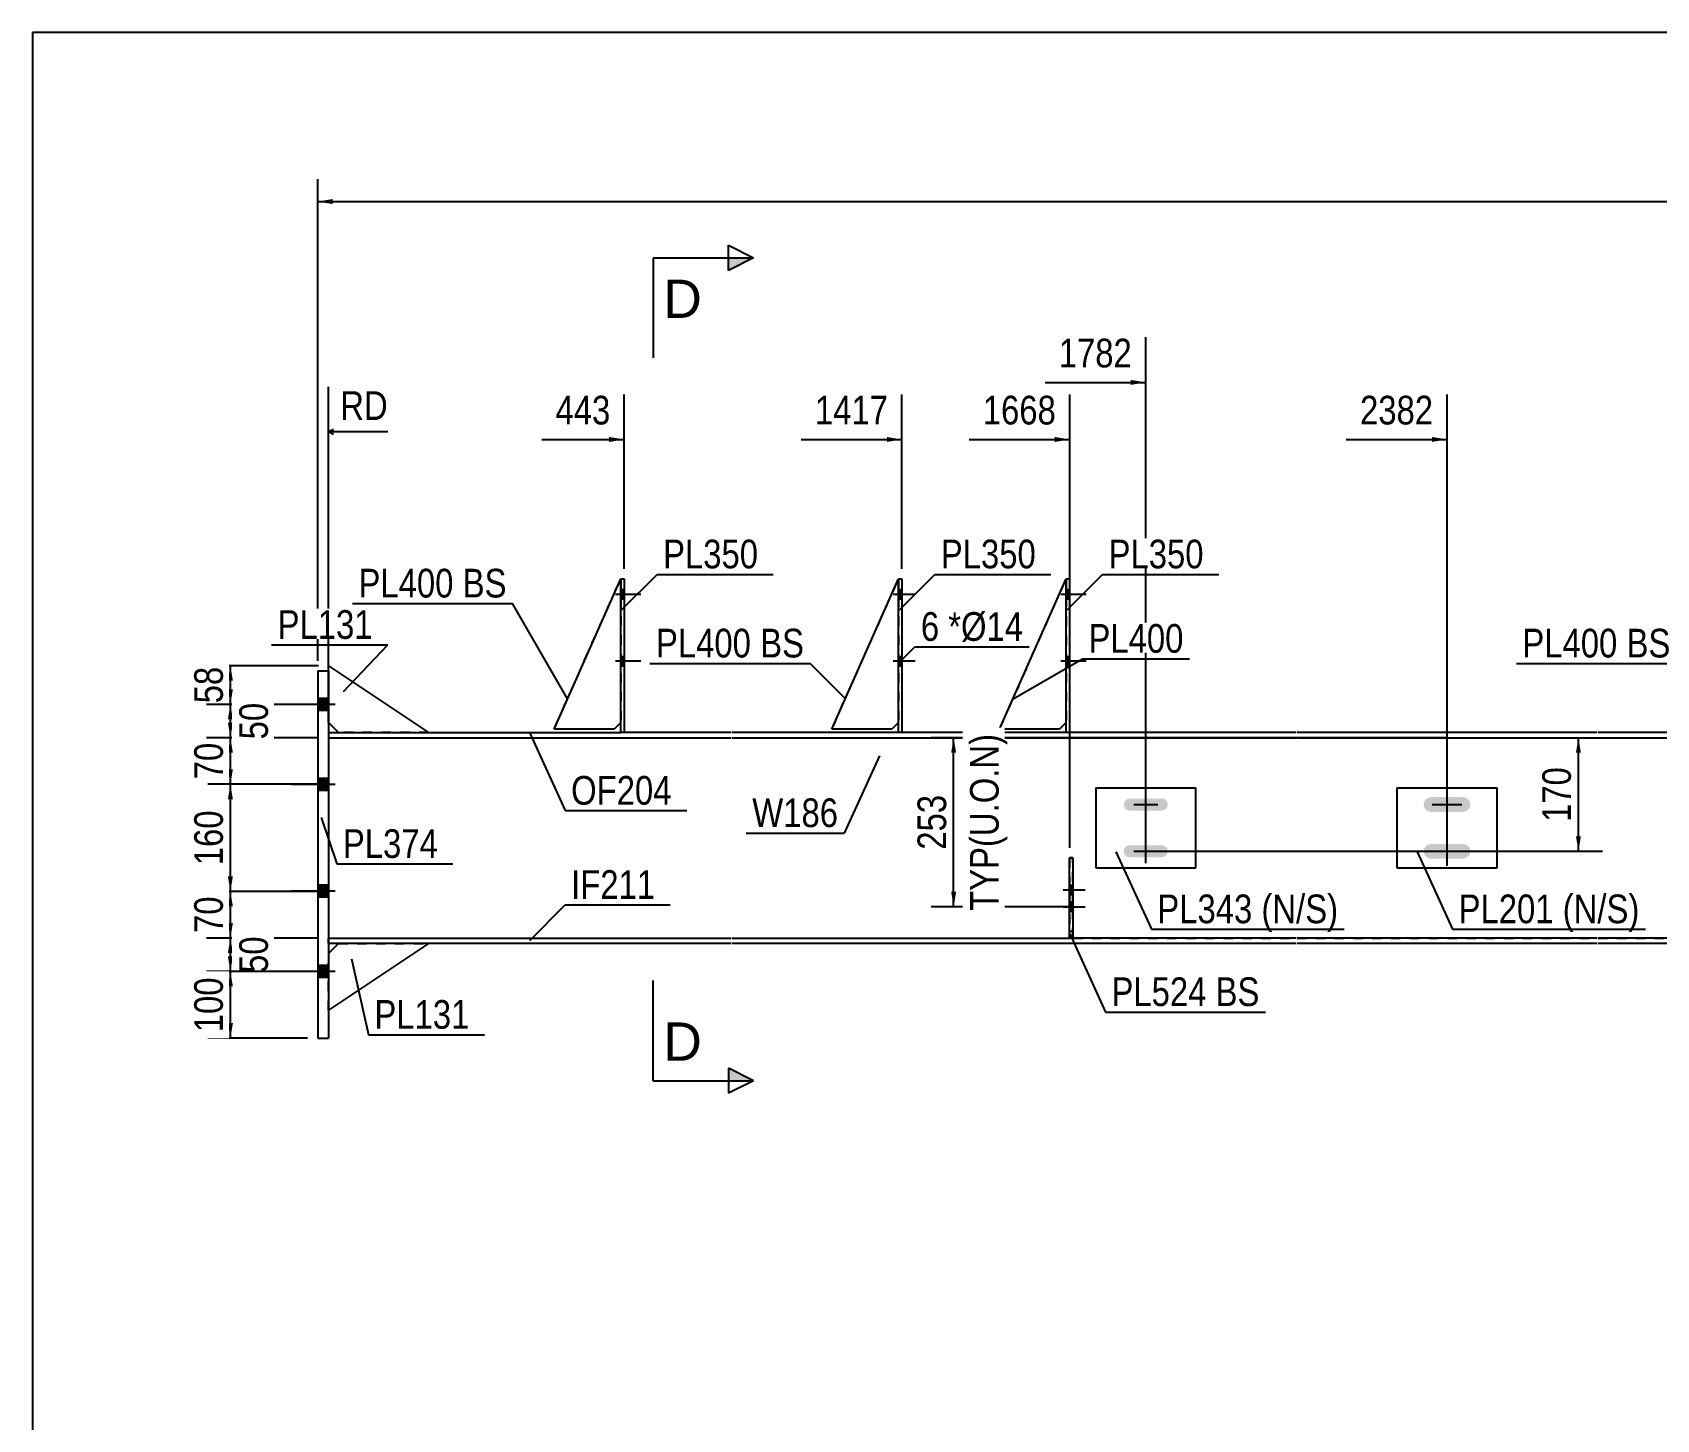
# Model space of a CAD drawing. Header units: millimetres. Extents: x -32 to 370, y -197 to 80.
# Drawn here: x -29.6 to 132.7, y -58.1 to 80.4 of the extents above; entities that cross this region are included whole.
import ezdxf

# ---------------------------------------------------------------- set-up
doc = ezdxf.new("R2010")
doc.units = ezdxf.units.MM
doc.linetypes.add('DXK_LINE_DOT1', pattern=[1.8814, 0.9407, -0.9407])
doc.linetypes.add('DXK_LINE_DOT2', pattern=[3.9198, 1.9599, -1.9599])
doc.styles.add('Arial', font='ARIAL.TTF', dxfattribs={"height": 0.2})
doc.styles.add('Arial Narrow', font='ARIALN.TTF', dxfattribs={"height": 0.2})

# ---------------------------------------------------------------- blocks, each defined once
blk = doc.blocks.new('Unknown-627306814-1201')
at = {"color": 5, "linetype": 'Continuous'}
for p, q in [((370.44, 80.43), (-29.56, 80.43)), ((-29.56, 80.43), (-29.56, -196.57))]:
    blk.add_line(p, q, dxfattribs=at)
blk = doc.blocks.new('Bolt-627306814-2146 - 1589')
at = {"linetype": 'Continuous'}
for points in [[(-1.07, 13.93), (-1.07, 12.73), (0, 12.73), (0, 13.93)], [(-1.07, 13.93), (-1.07, 12.73), (0, 12.73), (0, 13.93)], [(-1.07, 5.93), (-1.07, 4.73), (0, 4.73), (0, 5.93)], [(-1.07, 5.93), (-1.07, 4.73), (0, 4.73), (0, 5.93)], [(-1.07, -4.73), (-1.07, -5.93), (0, -5.93), (0, -4.73)], [(-1.07, -4.73), (-1.07, -5.93), (0, -5.93), (0, -4.73)], [(-1.07, -12.73), (-1.07, -13.93), (0, -13.93), (0, -12.73)], [(-1.07, -12.73), (-1.07, -13.93), (0, -13.93), (0, -12.73)]]:
    blk.add_hatch(color=3, dxfattribs=at).paths.add_polyline_path(points)
at = {"color": 3, "linetype": 'Continuous'}
for p, q in [((0.67, 13.33), (-3.67, 13.33)), ((0.67, 13.33), (-3.67, 13.33)), ((0, 13.93), (-1.07, 13.93)), ((0, 13.93), (-1.07, 13.93)), ((0, 12.73), (-1.07, 12.73)), ((0, 12.73), (-1.07, 12.73)), ((0.67, 5.33), (-3.67, 5.33)), ((0.67, 5.33), (-3.67, 5.33)), ((0, 5.93), (-1.07, 5.93)), ((0, 5.93), (-1.07, 5.93)), ((0, 4.73), (-1.07, 4.73)), ((0, 4.73), (-1.07, 4.73)), ((0, -4.73), (-1.07, -4.73)), ((0, -4.73), (-1.07, -4.73)), ((0.67, -5.33), (-3.67, -5.33)), ((0.67, -5.33), (-3.67, -5.33)), ((0, -5.93), (-1.07, -5.93)), ((0, -5.93), (-1.07, -5.93)), ((0, -12.73), (-1.07, -12.73)), ((0, -12.73), (-1.07, -12.73)), ((0.67, -13.33), (-3.67, -13.33)), ((0.67, -13.33), (-3.67, -13.33)), ((0, -13.93), (-1.07, -13.93)), ((0, -13.93), (-1.07, -13.93))]:
    blk.add_line(p, q, dxfattribs=at)
blk = doc.blocks.new('Part-627306814-1803 - 1589')
at = {"color": 7, "linetype": 'DXK_LINE_DOT1'}
for p, q in [((22.55, 10.87), (29.21, 25.87)), ((29.21, 25.87), (29.21, 11.53)), ((29.21, 11.53), (28.55, 10.87)), ((28.55, 10.87), (22.55, 10.87))]:
    blk.add_line(p, q, dxfattribs=at)
blk = doc.blocks.new('Part-627306814-1700 - 1589')
at = {"color": 2, "linetype": 'Continuous'}
for p, q in [((76.66, 5), (86.66, 5)), ((76.66, 5), (76.66, -3)), ((86.66, -3), (86.66, 5)), ((76.66, -3), (86.66, -3))]:
    blk.add_line(p, q, dxfattribs=at)
blk = doc.blocks.new('Part-627306814-2029 - 1589')
at = {"color": 2, "linetype": 'Continuous'}
for p, q in [((22.55, 10.87), (29.21, 25.87)), ((29.21, 11.53), (28.55, 10.87)), ((28.55, 10.87), (22.55, 10.87))]:
    blk.add_line(p, q, dxfattribs=at)
blk = doc.blocks.new('Part-627306814-1771 - 1589')
at = {"color": 2, "linetype": 'Continuous'}
for p, q in [((106.76, 5), (116.76, 5)), ((106.76, 5), (106.76, -3)), ((116.76, -3), (116.76, 5)), ((106.76, -3), (116.76, -3))]:
    blk.add_line(p, q, dxfattribs=at)
blk = doc.blocks.new('Part-627306814-1776 - 1589')
at = {"color": 2, "linetype": 'Continuous'}
for p, q in [((0, -10), (40.2, -10)), ((40.2, -10.53), (0, -10.53)), ((40.3, -10), (74.06, -10)), ((96.66, -10.53), (40.3, -10.53)), ((96.66, -10), (74.39, -10)), ((126.76, -10), (96.76, -10)), ((126.76, -10.53), (96.76, -10.53)), ((150.98, -10), (126.86, -10)), ((150.96, -10.53), (126.86, -10.53))]:
    blk.add_line(p, q, dxfattribs=at)
at = {"color": 7, "linetype": 'DXK_LINE_DOT1'}
for p, q in [((0, -10.53), (0, -10)), ((74.39, -10), (74.06, -10))]:
    blk.add_line(p, q, dxfattribs=at)
blk = doc.blocks.new('Bolt-627306814-2147 - 1589')
at = {"linetype": 'Continuous'}
for points in [[(113.88, 2.81), (114.04, 3.05), (114.09, 3.33), (114.04, 3.61), (113.88, 3.85), (113.64, 4.01), (113.36, 4.07), (110.16, 4.07), (109.88, 4.01), (109.64, 3.85), (109.48, 3.61), (109.43, 3.33), (109.48, 3.05), (109.64, 2.81), (109.88, 2.66), (110.16, 2.6), (113.36, 2.6), (113.64, 2.66)], [(113.88, -1.85), (114.04, -1.61), (114.09, -1.33), (114.04, -1.05), (113.88, -0.82), (113.64, -0.66), (113.36, -0.6), (110.16, -0.6), (109.88, -0.66), (109.64, -0.82), (109.48, -1.05), (109.43, -1.33), (109.48, -1.61), (109.64, -1.85), (109.88, -2.01), (110.16, -2.07), (113.36, -2.07), (113.64, -2.01)]]:
    blk.add_hatch(color=3, dxfattribs=at).paths.add_polyline_path(points)
at = {"color": 3, "linetype": 'Continuous'}
for p, q in [((110.29, 3.33), (113.23, 3.33)), ((111.76, 1.87), (111.76, 4.8)), ((111.76, -2.8), (111.76, 0.13)), ((110.29, -1.33), (113.23, -1.33))]:
    blk.add_line(p, q, dxfattribs=at)
blk = doc.blocks.new('Part-627306814-1781 - 1589')
at = {"color": 2, "linetype": 'Continuous'}
for p, q in [((0, 10.53), (29.21, 10.53)), ((0, 10), (40.2, 10)), ((40.2, 10.53), (29.55, 10.53)), ((56.97, 10.53), (40.3, 10.53)), ((40.3, 10), (96.66, 10)), ((73.72, 10.53), (57.3, 10.53)), ((96.66, 10.53), (74.06, 10.53)), ((126.76, 10.53), (96.76, 10.53)), ((96.76, 10), (126.76, 10)), ((143.53, 10.53), (126.86, 10.53)), ((126.86, 10), (170.98, 10))]:
    blk.add_line(p, q, dxfattribs=at)
at = {"color": 7, "linetype": 'DXK_LINE_DOT1'}
for p, q in [((0, 10.53), (0, 10)), ((29.55, 10.53), (29.21, 10.53)), ((57.3, 10.53), (56.97, 10.53)), ((74.06, 10.53), (73.72, 10.53))]:
    blk.add_line(p, q, dxfattribs=at)
blk = doc.blocks.new('Part-627306814-1894 - 1589')
at = {"color": 7, "linetype": 'DXK_LINE_DOT1'}
for p, q in [((67.06, 10.87), (73.72, 25.87)), ((73.72, 25.87), (73.72, 11.53)), ((73.72, 11.53), (73.06, 10.87)), ((73.06, 10.87), (67.06, 10.87))]:
    blk.add_line(p, q, dxfattribs=at)
blk = doc.blocks.new('Part-627306814-1889 - 1589')
at = {"color": 2, "linetype": 'Continuous'}
for p, q in [((73.72, 10.53), (73.72, 25.87)), ((73.72, 25.87), (74.06, 25.87)), ((74.06, 25.87), (74.06, 10.53)), ((74.06, 10.53), (73.72, 10.53))]:
    blk.add_line(p, q, dxfattribs=at)
blk = doc.blocks.new('Part-627306814-2044 - 1589')
at = {"color": 2, "linetype": 'Continuous'}
for p, q in [((67.06, 10.87), (73.72, 25.87)), ((73.72, 11.53), (73.06, 10.87)), ((73.06, 10.87), (67.06, 10.87))]:
    blk.add_line(p, q, dxfattribs=at)
blk = doc.blocks.new('Part-627306814-1980 - 1589')
at = {"color": 7, "linetype": 'DXK_LINE_DOT1'}
for p, q in [((50.3, 10.87), (56.97, 25.87)), ((56.97, 25.87), (56.97, 11.53)), ((56.97, 11.53), (56.3, 10.87)), ((56.3, 10.87), (50.3, 10.87))]:
    blk.add_line(p, q, dxfattribs=at)
blk = doc.blocks.new('Part-627306814-1916 - 1589')
at = {"color": 7, "linetype": 'DXK_LINE_DOT1'}
for p, q in [((74.06, -2), (74.06, -10)), ((74.39, -2), (74.06, -2)), ((74.39, -10), (74.39, -2)), ((74.06, -9.33), (74.39, -9.33))]:
    blk.add_line(p, q, dxfattribs=at)
blk = doc.blocks.new('Part-627306814-1938 - 1589')
at = {"color": 2, "linetype": 'Continuous'}
for p, q in [((74.06, -10), (74.06, -2)), ((74.06, -2), (74.39, -2)), ((74.39, -2), (74.39, -10)), ((74.39, -10), (74.06, -10))]:
    blk.add_line(p, q, dxfattribs=at)
blk = doc.blocks.new('Bolt-627306814-2139 - 1589')
at = {"linetype": 'Continuous'}
for points in [[(57.3, 23.87), (57.3, 24.8), (56.97, 24.8), (56.97, 23.87)], [(57.3, 23.87), (57.3, 24.8), (56.97, 24.8), (56.97, 23.87)], [(57.3, 23.87), (57.3, 24.8), (56.97, 24.8), (56.97, 23.87)], [(57.3, 17.2), (57.3, 18.13), (56.97, 18.13), (56.97, 17.2)], [(57.3, 17.2), (57.3, 18.13), (56.97, 18.13), (56.97, 17.2)], [(57.3, 17.2), (57.3, 18.13), (56.97, 18.13), (56.97, 17.2)]]:
    blk.add_hatch(color=3, dxfattribs=at).paths.add_polyline_path(points)
at = {"color": 3, "linetype": 'Continuous'}
for p, q in [((56.97, 24.8), (57.3, 24.8)), ((56.97, 24.8), (57.3, 24.8)), ((56.97, 24.8), (57.3, 24.8)), ((56.43, 24.33), (58.63, 24.33)), ((56.43, 24.33), (58.63, 24.33)), ((56.43, 24.33), (58.63, 24.33)), ((56.97, 23.87), (57.3, 23.87)), ((56.97, 23.87), (57.3, 23.87)), ((56.97, 23.87), (57.3, 23.87)), ((56.97, 18.13), (57.3, 18.13)), ((56.97, 18.13), (57.3, 18.13)), ((56.97, 18.13), (57.3, 18.13)), ((56.43, 17.67), (58.63, 17.67)), ((56.43, 17.67), (58.63, 17.67)), ((56.43, 17.67), (58.63, 17.67)), ((56.97, 17.2), (57.3, 17.2)), ((56.97, 17.2), (57.3, 17.2)), ((56.97, 17.2), (57.3, 17.2))]:
    blk.add_line(p, q, dxfattribs=at)
blk = doc.blocks.new('Bolt-627306814-2138 - 1589')
at = {"linetype": 'Continuous'}
for points in [[(29.55, 23.87), (29.55, 24.8), (29.21, 24.8), (29.21, 23.87)], [(29.55, 23.87), (29.55, 24.8), (29.21, 24.8), (29.21, 23.87)], [(29.55, 23.87), (29.55, 24.8), (29.21, 24.8), (29.21, 23.87)], [(29.55, 17.2), (29.55, 18.13), (29.21, 18.13), (29.21, 17.2)], [(29.55, 17.2), (29.55, 18.13), (29.21, 18.13), (29.21, 17.2)], [(29.55, 17.2), (29.55, 18.13), (29.21, 18.13), (29.21, 17.2)]]:
    blk.add_hatch(color=3, dxfattribs=at).paths.add_polyline_path(points)
at = {"color": 3, "linetype": 'Continuous'}
for p, q in [((29.21, 24.8), (29.55, 24.8)), ((29.21, 24.8), (29.55, 24.8)), ((29.21, 24.8), (29.55, 24.8)), ((28.68, 24.33), (31.21, 24.33)), ((28.68, 24.33), (31.21, 24.33)), ((28.68, 24.33), (31.21, 24.33)), ((29.21, 23.87), (29.55, 23.87)), ((29.21, 23.87), (29.55, 23.87)), ((29.21, 23.87), (29.55, 23.87)), ((29.21, 18.13), (29.55, 18.13)), ((29.21, 18.13), (29.55, 18.13)), ((29.21, 18.13), (29.55, 18.13)), ((28.68, 17.67), (31.21, 17.67)), ((28.68, 17.67), (31.21, 17.67)), ((28.68, 17.67), (31.21, 17.67)), ((29.21, 17.2), (29.55, 17.2)), ((29.21, 17.2), (29.55, 17.2)), ((29.21, 17.2), (29.55, 17.2))]:
    blk.add_line(p, q, dxfattribs=at)
blk = doc.blocks.new('Bolt-627306814-2150 - 1589')
at = {"linetype": 'Continuous'}
for points in [[(74.06, 23.87), (74.06, 24.8), (73.72, 24.8), (73.72, 23.87)], [(74.06, 23.87), (74.06, 24.8), (73.72, 24.8), (73.72, 23.87)], [(74.06, 23.87), (74.06, 24.8), (73.72, 24.8), (73.72, 23.87)], [(74.06, 17.2), (74.06, 18.13), (73.72, 18.13), (73.72, 17.2)], [(74.06, 17.2), (74.06, 18.13), (73.72, 18.13), (73.72, 17.2)], [(74.06, 17.2), (74.06, 18.13), (73.72, 18.13), (73.72, 17.2)]]:
    blk.add_hatch(color=3, dxfattribs=at).paths.add_polyline_path(points)
at = {"color": 3, "linetype": 'Continuous'}
for p, q in [((73.72, 24.8), (74.06, 24.8)), ((73.72, 24.8), (74.06, 24.8)), ((73.72, 24.8), (74.06, 24.8)), ((73.19, 24.33), (75.72, 24.33)), ((73.19, 24.33), (75.72, 24.33)), ((73.19, 24.33), (75.72, 24.33)), ((73.72, 23.87), (74.06, 23.87)), ((73.72, 23.87), (74.06, 23.87)), ((73.72, 23.87), (74.06, 23.87)), ((73.72, 18.13), (74.06, 18.13)), ((73.72, 18.13), (74.06, 18.13)), ((73.72, 18.13), (74.06, 18.13)), ((73.19, 17.67), (75.72, 17.67)), ((73.19, 17.67), (75.72, 17.67)), ((73.19, 17.67), (75.72, 17.67)), ((73.72, 17.2), (74.06, 17.2)), ((73.72, 17.2), (74.06, 17.2)), ((73.72, 17.2), (74.06, 17.2))]:
    blk.add_line(p, q, dxfattribs=at)
blk = doc.blocks.new('Bolt-627306814-2151 - 1589')
at = {"color": 3, "linetype": 'DXK_LINE_DOT2'}
for p, q in [((74.06, -4.71), (74.39, -4.71)), ((73.42, -5.18), (75.62, -5.18)), ((74.06, -5.64), (74.39, -5.64)), ((74.06, -6.4), (74.39, -6.4)), ((73.42, -6.87), (75.62, -6.87)), ((74.06, -7.33), (74.39, -7.33))]:
    blk.add_line(p, q, dxfattribs=at)
blk = doc.blocks.new('Bolt-627306814-2152 - 1589')
at = {"linetype": 'Continuous'}
for points in [[(74.06, -4.71), (74.06, -5.64), (74.39, -5.64), (74.39, -4.71)], [(74.06, -6.4), (74.06, -7.33), (74.39, -7.33), (74.39, -6.4)]]:
    blk.add_hatch(color=3, dxfattribs=at).paths.add_polyline_path(points)
at = {"color": 3, "linetype": 'Continuous'}
for p, q in [((74.06, -4.71), (74.39, -4.71)), ((73.42, -5.18), (75.62, -5.18)), ((74.06, -5.64), (74.39, -5.64)), ((74.06, -6.4), (74.39, -6.4)), ((73.42, -6.87), (75.62, -6.87)), ((74.06, -7.33), (74.39, -7.33))]:
    blk.add_line(p, q, dxfattribs=at)
blk = doc.blocks.new('Bolt-627306814-2153 - 1589')
at = {"linetype": 'Continuous'}
for points in [[(83.69, 2.91), (83.82, 3.1), (83.86, 3.33), (83.82, 3.56), (83.69, 3.76), (83.49, 3.89), (83.26, 3.93), (80.06, 3.93), (79.83, 3.89), (79.64, 3.76), (79.51, 3.56), (79.46, 3.33), (79.51, 3.1), (79.64, 2.91), (79.83, 2.78), (80.06, 2.73), (83.26, 2.73), (83.49, 2.78)], [(83.69, -1.76), (83.82, -1.56), (83.86, -1.33), (83.82, -1.1), (83.69, -0.91), (83.49, -0.78), (83.26, -0.73), (80.06, -0.73), (79.83, -0.78), (79.64, -0.91), (79.51, -1.1), (79.46, -1.33), (79.51, -1.56), (79.64, -1.76), (79.83, -1.89), (80.06, -1.93), (83.26, -1.93), (83.49, -1.89)]]:
    blk.add_hatch(color=3, dxfattribs=at).paths.add_polyline_path(points)
at = {"color": 3, "linetype": 'Continuous'}
for p, q in [((80.46, 3.33), (82.86, 3.33)), ((81.66, 2.13), (81.66, 4.53)), ((80.46, -1.33), (82.86, -1.33)), ((81.66, -2.53), (81.66, -0.13))]:
    blk.add_line(p, q, dxfattribs=at)
blk = doc.blocks.new('Part-627306814-2322 - 1589')
at = {"color": 2, "linetype": 'Continuous'}
for p, q in [((29.21, 10.53), (29.21, 25.87)), ((29.21, 25.87), (29.55, 25.87)), ((29.55, 25.87), (29.55, 10.53)), ((29.55, 10.53), (29.21, 10.53))]:
    blk.add_line(p, q, dxfattribs=at)
blk = doc.blocks.new('Part-627306814-2206 - 1589')
at = {"color": 7, "linetype": 'DXK_LINE_DOT1'}
for p, q in [((0, 10), (0, -10)), ((0, 10), (40.2, 10)), ((40.3, 10), (96.66, 10)), ((96.76, 10), (126.76, 10)), ((126.86, 10), (150.98, 10)), ((150.98, 10), (150.98, -10)), ((0, -10), (40.2, -10)), ((40.3, -10), (74.06, -10)), ((74.39, -10), (96.66, -10)), ((96.76, -10), (126.76, -10)), ((126.86, -10), (150.98, -10))]:
    blk.add_line(p, q, dxfattribs=at)
blk = doc.blocks.new('Part-627306814-2211 - 1589')
at = {"color": 2, "linetype": 'Continuous'}
for p, q in [((50.3, 10.87), (56.97, 25.87)), ((56.97, 11.53), (56.3, 10.87)), ((56.3, 10.87), (50.3, 10.87))]:
    blk.add_line(p, q, dxfattribs=at)
blk = doc.blocks.new('Part-627306814-2243 - 1589')
at = {"color": 2, "linetype": 'Continuous'}
for p, q in [((10, -10.53), (0, -17.2)), ((0, -11.53), (1, -10.53))]:
    blk.add_line(p, q, dxfattribs=at)
at = {"color": 7, "linetype": 'DXK_LINE_DOT1'}
for p, q in [((1, -10.53), (10, -10.53)), ((0, -17.2), (0, -11.53))]:
    blk.add_line(p, q, dxfattribs=at)
blk = doc.blocks.new('Part-627306814-2248 - 1589')
at = {"color": 2, "linetype": 'Continuous'}
for p, q in [((0, 16.67), (0, 17.2)), ((0, 17.2), (10, 10.53)), ((0, 11.53), (1, 10.53))]:
    blk.add_line(p, q, dxfattribs=at)
at = {"color": 7, "linetype": 'DXK_LINE_DOT1'}
for p, q in [((0, 16.67), (0, 11.53)), ((10, 10.53), (1, 10.53))]:
    blk.add_line(p, q, dxfattribs=at)
blk = doc.blocks.new('Part-627306814-2270 - 1589')
at = {"color": 2, "linetype": 'Continuous'}
for p, q in [((-1.07, 16.67), (0, 16.67)), ((-1.07, 16.67), (-1.07, -20)), ((0, 16.67), (0, -20)), ((-1.07, -20), (0, -20))]:
    blk.add_line(p, q, dxfattribs=at)
blk = doc.blocks.new('Part-627306814-2317 - 1589')
at = {"color": 2, "linetype": 'Continuous'}
for p, q in [((56.97, 10.53), (56.97, 25.87)), ((56.97, 25.87), (57.3, 25.87)), ((57.3, 25.87), (57.3, 10.53)), ((57.3, 10.53), (56.97, 10.53))]:
    blk.add_line(p, q, dxfattribs=at)
blk = doc.blocks.new('StraightDimension-627306814-4852 - 1589')
at = {"linetype": 'Continuous'}
blk.add_hatch(color=7, dxfattribs=at).paths.add_polyline_path([(28.05, 40.04), (29.55, 39.79), (28.05, 39.54)])
at = {"color": 7, "linetype": 'Continuous'}
for p, q in [((29.55, 26.87), (29.55, 44.29)), ((21.31, 39.79), (29.55, 39.79))]:
    blk.add_line(p, q, dxfattribs=at)
at = {"color": 0, "linetype": 'Continuous'}
blk.add_wipeout([(6.53, 41.14), (6.53, 45.34), (0.59, 45.34), (0.59, 41.14)], dxfattribs=at)
at = {"color": 7, "linetype": 'Continuous'}
for p, q in [((0, 11.53), (0, 45.04)), ((0.5, 40.79), (0, 40.54)), ((0.5, 40.29), (0, 40.54)), ((5.93, 40.54), (0, 40.54))]:
    blk.add_line(p, q, dxfattribs=at)
at = {"color": 3, "linetype": 'Continuous', "style": 'Arial Narrow'}
blk.add_text('RD', height=2.863, dxfattribs=at).set_placement((1.19, 41.74))
at = {"color": 0}
blk.add_wipeout([(28.77, 40.69), (28.77, 44.89), (22.09, 44.89), (22.09, 40.69)], dxfattribs=at)
at = {"color": 3, "style": 'Arial Narrow'}
blk.add_text('443', height=2.863, dxfattribs=at).set_placement((22.69, 41.29))
blk = doc.blocks.new('StraightDimension-627306814-4849 - 1589')
at = {"linetype": 'Continuous'}
blk.add_hatch(color=7, dxfattribs=at).paths.add_polyline_path([(80.16, 45.74), (81.66, 45.49), (80.16, 45.24)])
at = {"color": 7, "linetype": 'Continuous'}
for p, q in [((81.66, -0.33), (81.66, 49.99)), ((71.6, 45.49), (81.66, 45.49))]:
    blk.add_line(p, q, dxfattribs=at)
at = {"color": 0}
blk.add_wipeout([(80.89, 46.39), (80.89, 50.59), (72.37, 50.59), (72.37, 46.39)], dxfattribs=at)
at = {"color": 3, "style": 'Arial Narrow'}
blk.add_text('1782', height=2.863, dxfattribs=at).set_placement((72.97, 46.99))
blk = doc.blocks.new('StraightDimension-627306814-2372 - 1589')
at = {"linetype": 'Continuous'}
for points in [[(-10.04, 8.5), (-9.79, 10), (-9.54, 8.5)], [(-9.54, 6.86), (-9.79, 5.36), (-10.04, 6.86)]]:
    blk.add_hatch(color=7, dxfattribs=at).paths.add_polyline_path(points)
at = {"color": 7, "linetype": 'Continuous'}
for p, q in [((-1, 10), (-12.04, 10)), ((-9.79, 5.36), (-9.79, 10)), ((-1, 5.36), (-12.04, 5.36))]:
    blk.add_line(p, q, dxfattribs=at)
at = {"color": 0}
blk.add_wipeout([(-9.94, 10.11), (-14.14, 10.11), (-14.14, 5.25), (-9.94, 5.25)], dxfattribs=at)
at = {"color": 3, "style": 'Arial Narrow'}
blk.add_text('70', height=2.863, rotation=90.0002, dxfattribs=at).set_placement((-10.54, 5.85))
blk = doc.blocks.new('StraightDimension-627306814-2355 - 1589')
at = {"linetype": 'Continuous'}
for points in [[(-10.04, 15.7), (-9.79, 17.2), (-9.54, 15.7)], [(-9.54, 14.83), (-9.79, 13.33), (-10.04, 14.83)]]:
    blk.add_hatch(color=7, dxfattribs=at).paths.add_polyline_path(points)
at = {"color": 7, "linetype": 'Continuous'}
for p, q in [((-1, 17.2), (-12.04, 17.2)), ((-9.79, 13.33), (-9.79, 17.2)), ((-2.07, 13.33), (-12.04, 13.33))]:
    blk.add_line(p, q, dxfattribs=at)
at = {"color": 0}
blk.add_wipeout([(-9.94, 17.69), (-14.14, 17.69), (-14.14, 12.84), (-9.94, 12.84)], dxfattribs=at)
at = {"color": 3, "style": 'Arial Narrow'}
blk.add_text('58', height=2.863, rotation=90.0002, dxfattribs=at).set_placement((-10.54, 13.44))
blk = doc.blocks.new('StraightDimension-627306814-2363 - 1589')
at = {"linetype": 'Continuous'}
for points in [[(-10.04, 11.83), (-9.79, 13.33), (-9.54, 11.83)], [(-9.54, 11.5), (-9.79, 10), (-10.04, 11.5)]]:
    blk.add_hatch(color=7, dxfattribs=at).paths.add_polyline_path(points)
at = {"color": 7, "linetype": 'Continuous'}
for p, q in [((-2.07, 13.33), (-12.19, 13.33)), ((-9.79, 10), (-9.79, 13.33)), ((-1, 10), (-12.19, 10))]:
    blk.add_line(p, q, dxfattribs=at)
at = {"color": 0}
blk.add_wipeout([(-5.44, 14.09), (-9.64, 14.09), (-9.64, 9.24), (-5.44, 9.24)], dxfattribs=at)
at = {"color": 3, "style": 'Arial Narrow'}
blk.add_text('50', height=2.863, rotation=90.0002, dxfattribs=at).set_placement((-6.04, 9.84))
blk = doc.blocks.new('StraightDimension-627306814-2380 - 1589')
at = {"linetype": 'Continuous'}
for points in [[(-10.04, 3.86), (-9.79, 5.36), (-9.54, 3.86)], [(-9.54, -3.84), (-9.79, -5.34), (-10.04, -3.84)]]:
    blk.add_hatch(color=7, dxfattribs=at).paths.add_polyline_path(points)
at = {"color": 7, "linetype": 'Continuous'}
for p, q in [((-1, 5.36), (-12.04, 5.36)), ((-9.79, -5.34), (-9.79, 5.36)), ((-1, -5.34), (-12.04, -5.34))]:
    blk.add_line(p, q, dxfattribs=at)
at = {"color": 0}
blk.add_wipeout([(-9.94, 3.35), (-14.14, 3.35), (-14.14, -3.33), (-9.94, -3.33)], dxfattribs=at)
at = {"color": 3, "style": 'Arial Narrow'}
blk.add_text('160', height=2.863, rotation=90.0002, dxfattribs=at).set_placement((-10.54, -2.73))
blk = doc.blocks.new('StraightDimension-627306814-2387 - 1589')
at = {"linetype": 'Continuous'}
for points in [[(-10.04, -6.84), (-9.79, -5.34), (-9.54, -6.84)], [(-9.54, -8.5), (-9.79, -10), (-10.04, -8.5)]]:
    blk.add_hatch(color=7, dxfattribs=at).paths.add_polyline_path(points)
at = {"color": 7, "linetype": 'Continuous'}
for p, q in [((-1, -5.34), (-12.04, -5.34)), ((-9.79, -10), (-9.79, -5.34)), ((-1, -10), (-12.04, -10))]:
    blk.add_line(p, q, dxfattribs=at)
at = {"color": 0}
blk.add_wipeout([(-9.94, -5.24), (-14.14, -5.24), (-14.14, -10.1), (-9.94, -10.1)], dxfattribs=at)
at = {"color": 3, "style": 'Arial Narrow'}
blk.add_text('70', height=2.863, rotation=90.0002, dxfattribs=at).set_placement((-10.54, -9.5))
blk = doc.blocks.new('StraightDimension-627306814-2393 - 1589')
at = {"linetype": 'Continuous'}
for points in [[(-10.04, -11.5), (-9.79, -10), (-9.54, -11.5)], [(-9.54, -11.83), (-9.79, -13.33), (-10.04, -11.83)]]:
    blk.add_hatch(color=7, dxfattribs=at).paths.add_polyline_path(points)
at = {"color": 7, "linetype": 'Continuous'}
for p, q in [((-1, -10), (-12.19, -10)), ((-9.79, -13.33), (-9.79, -10)), ((-2.07, -13.33), (-12.19, -13.33))]:
    blk.add_line(p, q, dxfattribs=at)
at = {"color": 0}
blk.add_wipeout([(-5.44, -9.24), (-9.64, -9.24), (-9.64, -14.09), (-5.44, -14.09)], dxfattribs=at)
at = {"color": 3, "style": 'Arial Narrow'}
blk.add_text('50', height=2.863, rotation=90.0002, dxfattribs=at).set_placement((-6.04, -13.49))
blk = doc.blocks.new('StraightDimension-627306814-2409 - 1589')
at = {"linetype": 'Continuous'}
for points in [[(-10.04, -14.83), (-9.79, -13.33), (-9.54, -14.83)], [(-9.54, -18.5), (-9.79, -20), (-10.04, -18.5)]]:
    blk.add_hatch(color=7, dxfattribs=at).paths.add_polyline_path(points)
at = {"color": 7, "linetype": 'Continuous'}
for p, q in [((-2.07, -13.33), (-12.04, -13.33)), ((-9.79, -20), (-9.79, -13.33)), ((-2.07, -20), (-12.04, -20))]:
    blk.add_line(p, q, dxfattribs=at)
at = {"color": 0}
blk.add_wipeout([(-9.94, -13.32), (-14.14, -13.32), (-14.14, -20.01), (-9.94, -20.01)], dxfattribs=at)
at = {"color": 3, "style": 'Arial Narrow'}
blk.add_text('100', height=2.863, rotation=90.0002, dxfattribs=at).set_placement((-10.54, -19.41))
blk = doc.blocks.new('StraightDimension-627306814-2818 - 1589')
at = {"linetype": 'Continuous'}
for points in [[(124.64, 8.5), (124.89, 10), (125.14, 8.5)], [(125.14, 0.17), (124.89, -1.33), (124.64, 0.17)]]:
    blk.add_hatch(color=7, dxfattribs=at).paths.add_polyline_path(points)
at = {"color": 7, "linetype": 'Continuous'}
for p, q in [((117.21, 10), (127.29, 10)), ((124.89, -1.33), (124.89, 10)), ((82.66, -1.33), (127.29, -1.33))]:
    blk.add_line(p, q, dxfattribs=at)
at = {"color": 0}
blk.add_wipeout([(124.74, 7.68), (120.54, 7.68), (120.54, 0.99), (124.74, 0.99)], dxfattribs=at)
at = {"color": 3, "style": 'Arial Narrow'}
blk.add_text('170', height=2.863, rotation=90.0002, dxfattribs=at).set_placement((124.14, 1.59))
blk = doc.blocks.new('StraightDimension-627306814-2832 - 1589')
at = {"linetype": 'Continuous'}
for points in [[(62.22, 8.5), (62.47, 10), (62.72, 8.5)], [(62.72, -5.37), (62.47, -6.87), (62.22, -5.37)]]:
    blk.add_hatch(color=7, dxfattribs=at).paths.add_polyline_path(points)
at = {"color": 7, "linetype": 'Continuous'}
for p, q in [((111.71, 10), (60.22, 10)), ((62.47, -6.87), (62.47, 10)), ((74.02, -6.87), (60.22, -6.87))]:
    blk.add_line(p, q, dxfattribs=at)
at = {"color": 0, "linetype": 'Continuous'}
blk.add_wipeout([(67.57, 11.02), (63.37, 11.02), (63.37, -7.89), (67.57, -7.89)], dxfattribs=at)
at = {"color": 0}
blk.add_wipeout([(62.32, 4.91), (58.12, 4.91), (58.12, -1.78), (62.32, -1.78)], dxfattribs=at)
at = {"color": 3, "linetype": 'Continuous', "style": 'Arial Narrow'}
blk.add_text('TYP(U.O.N)', height=2.863, rotation=90.0002, dxfattribs=at).set_placement((66.97, -7.29))
at = {"color": 3, "style": 'Arial Narrow'}
blk.add_text('253', height=2.863, rotation=90.0002, dxfattribs=at).set_placement((61.72, -1.18))
blk = doc.blocks.new('StraightDimension-627306814-3879 - 1589')
at = {"linetype": 'Continuous'}
blk.add_hatch(color=7, dxfattribs=at).paths.add_polyline_path([(0.43, 63.3), (-1.07, 63.55), (0.43, 63.8)])
at = {"color": 7, "linetype": 'Continuous'}
for p, q in [((-1.07, 17.67), (-1.07, 65.8)), ((-1.07, 63.55), (318.23, 63.55))]:
    blk.add_line(p, q, dxfattribs=at)
blk = doc.blocks.new('StraightDimension-627306814-4848 - 1589')
at = {"linetype": 'Continuous'}
blk.add_hatch(color=7, dxfattribs=at).paths.add_polyline_path([(110.26, 40.04), (111.76, 39.79), (110.26, 39.54)])
at = {"color": 7, "linetype": 'Continuous'}
for p, q in [((111.76, -0.33), (111.76, 44.29)), ((101.7, 39.79), (111.76, 39.79))]:
    blk.add_line(p, q, dxfattribs=at)
at = {"color": 0}
blk.add_wipeout([(110.99, 40.69), (110.99, 44.89), (102.47, 44.89), (102.47, 40.69)], dxfattribs=at)
at = {"color": 3, "style": 'Arial Narrow'}
blk.add_text('2382', height=2.863, dxfattribs=at).set_placement((103.07, 41.29))
blk = doc.blocks.new('StraightDimension-627306814-4850 - 1589')
at = {"linetype": 'Continuous'}
blk.add_hatch(color=7, dxfattribs=at).paths.add_polyline_path([(72.57, 40.04), (74.07, 39.79), (72.57, 39.54)])
at = {"color": 7, "linetype": 'Continuous'}
for p, q in [((74.07, -1), (74.07, 44.29)), ((64.01, 39.79), (74.07, 39.79))]:
    blk.add_line(p, q, dxfattribs=at)
at = {"color": 0}
blk.add_wipeout([(73.29, 40.69), (73.29, 44.89), (64.78, 44.89), (64.78, 40.69)], dxfattribs=at)
at = {"color": 3, "style": 'Arial Narrow'}
blk.add_text('1668', height=2.863, dxfattribs=at).set_placement((65.38, 41.29))
blk = doc.blocks.new('StraightDimension-627306814-4851 - 1589')
at = {"linetype": 'Continuous'}
blk.add_hatch(color=7, dxfattribs=at).paths.add_polyline_path([(55.8, 40.04), (57.3, 39.79), (55.8, 39.54)])
at = {"color": 7, "linetype": 'Continuous'}
for p, q in [((57.3, 26.87), (57.3, 44.29)), ((47.24, 39.79), (57.3, 39.79))]:
    blk.add_line(p, q, dxfattribs=at)
at = {"color": 0}
blk.add_wipeout([(56.53, 40.69), (56.53, 44.89), (48.01, 44.89), (48.01, 40.69)], dxfattribs=at)
at = {"color": 3, "style": 'Arial Narrow'}
blk.add_text('1417', height=2.863, dxfattribs=at).set_placement((48.61, 41.29))
blk = doc.blocks.new('Mark-627306814-1696 - 1589')
at = {"color": 0}
for points in [[(92.32, -8.52), (92.32, -5.52), (82.82, -5.52), (82.82, -8.52)], [(100.88, -8.52), (100.88, -5.52), (93.22, -5.52), (93.22, -8.52)]]:
    blk.add_wipeout(points, dxfattribs=at)
for points in [[(92.32, -8.52), (92.32, -5.52), (82.82, -5.52), (82.82, -8.52)], [(100.88, -8.52), (100.88, -5.52), (93.22, -5.52), (93.22, -8.52)]]:
    blk.add_wipeout(points, dxfattribs=at)
at = {"color": 7, "linetype": 'Continuous'}
for p, q in [((78.68, -1.38), (82.22, -9.12)), ((82.22, -9.12), (101.48, -9.12))]:
    blk.add_line(p, q, dxfattribs=at)
at = {"color": 3, "style": 'Arial Narrow'}
for s, p in [('PL343', (82.82, -8.52)), ('(N/', (93.22, -8.52)), ('S)', (97.6, -8.52))]:
    blk.add_text(s, height=2.863, dxfattribs=at).set_placement(p)
blk = doc.blocks.new('Mark-627306814-1767 - 1589')
at = {"color": 0}
for points in [[(122.42, -8.52), (122.42, -5.52), (112.92, -5.52), (112.92, -8.52)], [(130.98, -8.52), (130.98, -5.52), (123.32, -5.52), (123.32, -8.52)]]:
    blk.add_wipeout(points, dxfattribs=at)
for points in [[(122.42, -8.52), (122.42, -5.52), (112.92, -5.52), (112.92, -8.52)], [(130.98, -8.52), (130.98, -5.52), (123.32, -5.52), (123.32, -8.52)]]:
    blk.add_wipeout(points, dxfattribs=at)
at = {"color": 7, "linetype": 'Continuous'}
for p, q in [((108.78, -1.38), (112.32, -9.12)), ((112.32, -9.12), (131.58, -9.12))]:
    blk.add_line(p, q, dxfattribs=at)
at = {"color": 3, "style": 'Arial Narrow'}
for s, p in [('PL201', (112.92, -8.52)), ('(N/', (123.32, -8.52)), ('S)', (127.7, -8.52))]:
    blk.add_text(s, height=2.863, dxfattribs=at).set_placement(p)
blk = doc.blocks.new('Mark-627306814-1772 - 1589')
at = {"color": 0}
blk.add_wipeout([(32.66, -6.09), (32.66, -3.09), (24.25, -3.09), (24.25, -6.09)], dxfattribs=at)
blk.add_wipeout([(32.66, -6.09), (32.66, -3.09), (24.25, -3.09), (24.25, -6.09)], dxfattribs=at)
at = {"color": 7, "linetype": 'Continuous'}
for p, q in [((20.12, -10.23), (23.65, -6.69)), ((23.65, -6.69), (34.16, -6.69))]:
    blk.add_line(p, q, dxfattribs=at)
at = {"color": 3, "style": 'Arial Narrow'}
blk.add_text('IF211', height=2.863, dxfattribs=at).set_placement((24.25, -6.09))
blk = doc.blocks.new('Mark-627306814-1777 - 1589')
at = {"color": 0}
blk.add_wipeout([(34.3, 3.32), (34.3, 6.32), (24.25, 6.32), (24.25, 3.32)], dxfattribs=at)
blk.add_wipeout([(34.3, 3.32), (34.3, 6.32), (24.25, 6.32), (24.25, 3.32)], dxfattribs=at)
at = {"color": 7, "linetype": 'Continuous'}
for p, q in [((20.12, 10.46), (23.65, 2.72)), ((23.65, 2.72), (35.8, 2.72))]:
    blk.add_line(p, q, dxfattribs=at)
at = {"color": 3, "style": 'Arial Narrow'}
blk.add_text('OF204', height=2.863, dxfattribs=at).set_placement((24.25, 3.32))
blk = doc.blocks.new('MarkSet-627306814-2900 - 1589')
at = {"color": 0}
for points in [[(87.74, -16.79), (87.74, -13.79), (78.24, -13.79), (78.24, -16.79)], [(93.02, -16.79), (93.02, -13.79), (88.64, -13.79), (88.64, -16.79)]]:
    blk.add_wipeout(points, dxfattribs=at)
for points in [[(87.74, -16.79), (87.74, -13.79), (78.24, -13.79), (78.24, -16.79)], [(93.02, -16.79), (93.02, -13.79), (88.64, -13.79), (88.64, -16.79)]]:
    blk.add_wipeout(points, dxfattribs=at)
at = {"color": 7, "linetype": 'Continuous'}
for p, q in [((74.1, -9.65), (77.64, -17.39)), ((77.64, -17.39), (93.62, -17.39))]:
    blk.add_line(p, q, dxfattribs=at)
at = {"color": 3, "style": 'Arial Narrow'}
for s, p in [('PL524', (78.24, -16.79)), ('BS', (88.64, -16.79))]:
    blk.add_text(s, height=2.863, dxfattribs=at).set_placement(p)
blk = doc.blocks.new('Mark-627306814-1885 - 1589')
at = {"color": 0}
blk.add_wipeout([(87.45, 26.92), (87.45, 29.92), (77.95, 29.92), (77.95, 26.92)], dxfattribs=at)
blk.add_wipeout([(87.45, 26.92), (87.45, 29.92), (77.95, 29.92), (77.95, 26.92)], dxfattribs=at)
at = {"color": 7, "linetype": 'Continuous'}
for p, q in [((73.81, 22.78), (77.35, 26.32)), ((77.35, 26.32), (88.95, 26.32))]:
    blk.add_line(p, q, dxfattribs=at)
at = {"color": 3, "style": 'Arial Narrow'}
blk.add_text('PL350', height=2.863, dxfattribs=at).set_placement((77.95, 26.92))
blk = doc.blocks.new('MarkSet-627306814-3034 - 1589')
at = {"color": 0}
for points in [[(128.8, 18.02), (128.8, 21.02), (119.29, 21.02), (119.29, 18.02)], [(134.08, 18.02), (134.08, 21.02), (129.7, 21.02), (129.7, 18.02)]]:
    blk.add_wipeout(points, dxfattribs=at)
for points in [[(128.8, 18.02), (128.8, 21.02), (119.29, 21.02), (119.29, 18.02)], [(134.08, 18.02), (134.08, 21.02), (129.7, 21.02), (129.7, 18.02)]]:
    blk.add_wipeout(points, dxfattribs=at)
at = {"color": 7, "linetype": 'Continuous'}
for p in [(118.69, 17.42), (138.21, 13.89)]:
    blk.add_line(p, (134.68, 17.42), dxfattribs=at)
at = {"color": 3, "style": 'Arial Narrow'}
for s, p in [('PL400', (119.29, 18.02)), ('BS', (129.7, 18.02))]:
    blk.add_text(s, height=2.863, dxfattribs=at).set_placement(p)
blk = doc.blocks.new('Mark-627306814-2202 - 1589')
at = {"color": 0}
blk.add_wipeout([(50.93, 1.08), (50.93, 4.08), (42.35, 4.08), (42.35, 1.08)], dxfattribs=at)
blk.add_wipeout([(50.93, 1.08), (50.93, 4.08), (42.35, 4.08), (42.35, 1.08)], dxfattribs=at)
at = {"color": 7, "linetype": 'Continuous'}
for p in [(55.07, 8.21), (41.75, 0.48)]:
    blk.add_line(p, (51.53, 0.48), dxfattribs=at)
at = {"color": 3, "style": 'Arial Narrow'}
blk.add_text('W186', height=2.863, dxfattribs=at).set_placement((42.35, 1.08))
blk = doc.blocks.new('Mark-627306814-2239 - 1589')
at = {"color": 0}
blk.add_wipeout([(14.1, -19.06), (14.1, -16.06), (4.6, -16.06), (4.6, -19.06)], dxfattribs=at)
blk.add_wipeout([(14.1, -19.06), (14.1, -16.06), (4.6, -16.06), (4.6, -19.06)], dxfattribs=at)
at = {"color": 7, "linetype": 'Continuous'}
for p, q in [((2.3, -12.07), (4, -19.66)), ((4, -19.66), (15.6, -19.66))]:
    blk.add_line(p, q, dxfattribs=at)
at = {"color": 3, "style": 'Arial Narrow'}
blk.add_text('PL131', height=2.863, dxfattribs=at).set_placement((4.6, -19.06))
blk = doc.blocks.new('Mark-627306814-2244 - 1589')
at = {"color": 0}
blk.add_wipeout([(4.44, 19.88), (4.44, 22.88), (-5.07, 22.88), (-5.07, 19.88)], dxfattribs=at)
blk.add_wipeout([(4.44, 19.88), (4.44, 22.88), (-5.07, 22.88), (-5.07, 19.88)], dxfattribs=at)
at = {"color": 7, "linetype": 'Continuous'}
for p in [(-5.67, 19.28), (1.51, 14.62)]:
    blk.add_line(p, (5.94, 19.28), dxfattribs=at)
at = {"color": 3, "style": 'Arial Narrow'}
blk.add_text('PL131', height=2.863, dxfattribs=at).set_placement((-5.07, 19.88))
blk = doc.blocks.new('Mark-627306814-2266 - 1589')
at = {"color": 0}
blk.add_wipeout([(10.95, -2), (10.95, 1), (1.45, 1), (1.45, -2)], dxfattribs=at)
blk.add_wipeout([(10.95, -2), (10.95, 1), (1.45, 1), (1.45, -2)], dxfattribs=at)
at = {"color": 7, "linetype": 'Continuous'}
for p, q in [((-0.71, 2.05), (0.85, -2.6)), ((0.85, -2.6), (12.45, -2.6))]:
    blk.add_line(p, q, dxfattribs=at)
at = {"color": 3, "style": 'Arial Narrow'}
blk.add_text('PL374', height=2.863, dxfattribs=at).set_placement((1.45, -2))
blk = doc.blocks.new('Mark-627306814-2313 - 1589')
at = {"color": 0}
blk.add_wipeout([(70.69, 26.92), (70.69, 29.92), (61.19, 29.92), (61.19, 26.92)], dxfattribs=at)
blk.add_wipeout([(70.69, 26.92), (70.69, 29.92), (61.19, 29.92), (61.19, 26.92)], dxfattribs=at)
at = {"color": 7, "linetype": 'Continuous'}
for p, q in [((57.05, 22.78), (60.59, 26.32)), ((60.59, 26.32), (72.19, 26.32))]:
    blk.add_line(p, q, dxfattribs=at)
at = {"color": 3, "style": 'Arial Narrow'}
blk.add_text('PL350', height=2.863, dxfattribs=at).set_placement((61.19, 26.92))
blk = doc.blocks.new('Mark-627306814-2318 - 1589')
at = {"color": 0}
blk.add_wipeout([(42.94, 26.92), (42.94, 29.92), (33.44, 29.92), (33.44, 26.92)], dxfattribs=at)
blk.add_wipeout([(42.94, 26.92), (42.94, 29.92), (33.44, 29.92), (33.44, 26.92)], dxfattribs=at)
at = {"color": 7, "linetype": 'Continuous'}
for p, q in [((29.3, 22.78), (32.84, 26.32)), ((32.84, 26.32), (44.44, 26.32))]:
    blk.add_line(p, q, dxfattribs=at)
at = {"color": 3, "style": 'Arial Narrow'}
blk.add_text('PL350', height=2.863, dxfattribs=at).set_placement((33.44, 26.92))
blk = doc.blocks.new('SectionMark-627306814-2846 - 1589')
at = {"linetype": 'Continuous'}
for points in [[(39.96, 56.68), (39.96, 57.93), (42.46, 57.93)], [(39.96, -24.25), (39.96, -23), (42.46, -24.25)]]:
    blk.add_hatch(color=30, dxfattribs=at).paths.add_polyline_path(points)
at = {"color": 30, "linetype": 'Continuous'}
for p, q in [((39.96, 56.68), (39.96, 59.18)), ((39.96, 59.18), (42.46, 57.93)), ((32.46, 57.93), (32.46, 47.93)), ((32.46, 57.93), (42.46, 57.93)), ((42.46, 57.93), (39.96, 56.68)), ((32.46, -24.25), (32.46, -14.25)), ((32.46, -24.25), (42.46, -24.25)), ((42.46, -24.25), (39.96, -23)), ((39.96, -23), (39.96, -25.5)), ((42.46, -24.25), (39.96, -25.5))]:
    blk.add_line(p, q, dxfattribs=at)
at = {"color": 0, "linetype": 'Continuous'}
for points in [[(37.31, 51.93), (37.31, 55.93), (33.46, 55.93), (33.46, 51.93)], [(37.31, -22.25), (37.31, -18.25), (33.46, -18.25), (33.46, -22.25)]]:
    blk.add_wipeout(points, dxfattribs=at)
at = {"color": 96, "linetype": 'Continuous', "style": 'Arial'}
for p in [(33.46, 51.93), (33.46, -22.25)]:
    blk.add_text('D', height=3.82, dxfattribs=at).set_placement(p)
blk = doc.blocks.new('MarkSet-627306814-2877 - 1589')
at = {"color": 0}
for points in [[(42.24, 18.02), (42.24, 21.02), (32.73, 21.02), (32.73, 18.02)], [(47.52, 18.02), (47.52, 21.02), (43.14, 21.02), (43.14, 18.02)]]:
    blk.add_wipeout(points, dxfattribs=at)
for points in [[(42.24, 18.02), (42.24, 21.02), (32.73, 21.02), (32.73, 18.02)], [(47.52, 18.02), (47.52, 21.02), (43.14, 21.02), (43.14, 18.02)]]:
    blk.add_wipeout(points, dxfattribs=at)
at = {"color": 7, "linetype": 'Continuous'}
for p in [(32.13, 17.42), (51.65, 13.89)]:
    blk.add_line(p, (48.12, 17.42), dxfattribs=at)
at = {"color": 3, "style": 'Arial Narrow'}
for s, p in [('PL400', (32.73, 18.02)), ('BS', (43.14, 18.02))]:
    blk.add_text(s, height=2.863, dxfattribs=at).set_placement(p)
blk = doc.blocks.new('MarkSet-627306814-3010 - 1589')
at = {"color": 0}
blk.add_wipeout([(85.44, 18.49), (85.44, 21.49), (75.94, 21.49), (75.94, 18.49)], dxfattribs=at)
blk.add_wipeout([(85.44, 18.49), (85.44, 21.49), (75.94, 21.49), (75.94, 18.49)], dxfattribs=at)
at = {"color": 7, "linetype": 'Continuous'}
for p, q in [((68.41, 13.89), (75.34, 17.89)), ((75.34, 17.89), (86.04, 17.89))]:
    blk.add_line(p, q, dxfattribs=at)
at = {"color": 3, "style": 'Arial Narrow'}
blk.add_text('PL400', height=2.863, dxfattribs=at).set_placement((75.94, 18.49))
blk = doc.blocks.new('MarkSet-627306814-3028 - 1589')
at = {"color": 0}
for points in [[(12.52, 24.01), (12.52, 27.01), (3.01, 27.01), (3.01, 24.01)], [(17.8, 24.01), (17.8, 27.01), (13.42, 27.01), (13.42, 24.01)]]:
    blk.add_wipeout(points, dxfattribs=at)
for points in [[(12.52, 24.01), (12.52, 27.01), (3.01, 27.01), (3.01, 24.01)], [(17.8, 24.01), (17.8, 27.01), (13.42, 27.01), (13.42, 24.01)]]:
    blk.add_wipeout(points, dxfattribs=at)
at = {"color": 7, "linetype": 'Continuous'}
for p in [(2.41, 23.41), (23.9, 13.89)]:
    blk.add_line(p, (18.4, 23.41), dxfattribs=at)
at = {"color": 3, "style": 'Arial Narrow'}
for s, p in [('PL400', (3.01, 24.01)), ('BS', (13.42, 24.01))]:
    blk.add_text(s, height=2.863, dxfattribs=at).set_placement(p)
blk = doc.blocks.new('Mark-627306814-3929 - 1589')
at = {"color": 0}
for points in [[(61.03, 19.68), (61.03, 22.68), (59.2, 22.68), (59.2, 19.68)], [(63.2, 19.68), (63.2, 22.68), (61.93, 22.68), (61.93, 19.68)]]:
    blk.add_wipeout(points, dxfattribs=at)
for points in [[(61.03, 19.68), (61.03, 22.68), (59.2, 22.68), (59.2, 19.68)], [(63.2, 19.68), (63.2, 22.68), (61.93, 22.68), (61.93, 19.68)]]:
    blk.add_wipeout(points, dxfattribs=at)
at = {"color": 7, "linetype": 'Continuous'}
blk.add_line((57.18, 17.67), (58.6, 19.08), dxfattribs=at)
at = {"color": 3, "style": 'Arial Narrow'}
blk.add_text('6', height=2.86, dxfattribs=at).set_placement((59.2, 19.68))
at = {"color": 0}
blk.add_wipeout([(69.42, 19.68), (69.42, 22.68), (63.2, 22.68), (63.2, 19.68)], dxfattribs=at)
blk.add_wipeout([(69.42, 19.68), (69.42, 22.68), (63.2, 22.68), (63.2, 19.68)], dxfattribs=at)
at = {"color": 7, "linetype": 'Continuous'}
blk.add_line((58.6, 19.08), (70.02, 19.08), dxfattribs=at)
at = {"color": 3, "style": 'Arial Narrow'}
for s, height, p in [('*', 2.86, (61.93, 19.68)), ('Ø14', 2.863, (63.2, 19.68))]:
    blk.add_text(s, height=height, dxfattribs=at).set_placement(p)

msp = doc.modelspace()

# ---------------------------------------------------------------- block references
for name in ['Unknown-627306814-1201', 'Part-627306814-1803 - 1589', 'Part-627306814-2029 - 1589', 'Bolt-627306814-2138 - 1589', 'Part-627306814-2322 - 1589', 'Part-627306814-1980 - 1589', 'Part-627306814-2211 - 1589', 'Bolt-627306814-2139 - 1589', 'Part-627306814-2317 - 1589', 'Part-627306814-1894 - 1589', 'Part-627306814-2044 - 1589', 'Bolt-627306814-2150 - 1589', 'Part-627306814-1889 - 1589', 'Part-627306814-2270 - 1589', 'Part-627306814-2248 - 1589', 'Bolt-627306814-2146 - 1589', 'Part-627306814-1781 - 1589', 'Part-627306814-2206 - 1589', 'Part-627306814-1700 - 1589', 'Part-627306814-1771 - 1589', 'Bolt-627306814-2153 - 1589', 'Bolt-627306814-2147 - 1589', 'Part-627306814-1916 - 1589', 'Part-627306814-1938 - 1589', 'Bolt-627306814-2151 - 1589', 'Bolt-627306814-2152 - 1589', 'Part-627306814-1776 - 1589', 'Part-627306814-2243 - 1589']:
    msp.add_blockref(name, (0, 0))

# ---------------------------------------------------------------- next in the draw order: block references
for name in ['StraightDimension-627306814-4849 - 1589', 'StraightDimension-627306814-4852 - 1589', 'StraightDimension-627306814-2355 - 1589', 'StraightDimension-627306814-2372 - 1589', 'StraightDimension-627306814-2818 - 1589']:
    msp.add_blockref(name, (0, 0))

# ---------------------------------------------------------------- next in the draw order: block references
for name in ['StraightDimension-627306814-2363 - 1589', 'StraightDimension-627306814-2832 - 1589', 'StraightDimension-627306814-2380 - 1589']:
    msp.add_blockref(name, (0, 0))

# ---------------------------------------------------------------- next in the draw order: block references
msp.add_blockref('StraightDimension-627306814-2387 - 1589', (0, 0))

# ---------------------------------------------------------------- next in the draw order: block references
msp.add_blockref('StraightDimension-627306814-2393 - 1589', (0, 0))

# ---------------------------------------------------------------- next in the draw order: block references
for name in ['StraightDimension-627306814-3879 - 1589', 'StraightDimension-627306814-2409 - 1589']:
    msp.add_blockref(name, (0, 0))

# ---------------------------------------------------------------- next in the draw order: block references
for name in ['StraightDimension-627306814-4851 - 1589', 'StraightDimension-627306814-4850 - 1589', 'StraightDimension-627306814-4848 - 1589', 'Mark-627306814-2318 - 1589', 'Mark-627306814-2244 - 1589', 'MarkSet-627306814-3034 - 1589', 'Mark-627306814-1777 - 1589', 'Mark-627306814-2202 - 1589', 'Mark-627306814-2266 - 1589', 'Mark-627306814-1696 - 1589', 'Mark-627306814-1767 - 1589', 'Mark-627306814-1772 - 1589', 'Mark-627306814-2239 - 1589']:
    msp.add_blockref(name, (0, 0))

# ---------------------------------------------------------------- next in the draw order: block references
for name in ['SectionMark-627306814-2846 - 1589', 'Mark-627306814-2313 - 1589', 'Mark-627306814-1885 - 1589', 'MarkSet-627306814-3028 - 1589', 'MarkSet-627306814-3010 - 1589', 'MarkSet-627306814-2900 - 1589']:
    msp.add_blockref(name, (0, 0))

# ---------------------------------------------------------------- next in the draw order: block references
for name in ['Mark-627306814-3929 - 1589', 'MarkSet-627306814-2877 - 1589']:
    msp.add_blockref(name, (0, 0))

doc.saveas('drawing.dxf')
